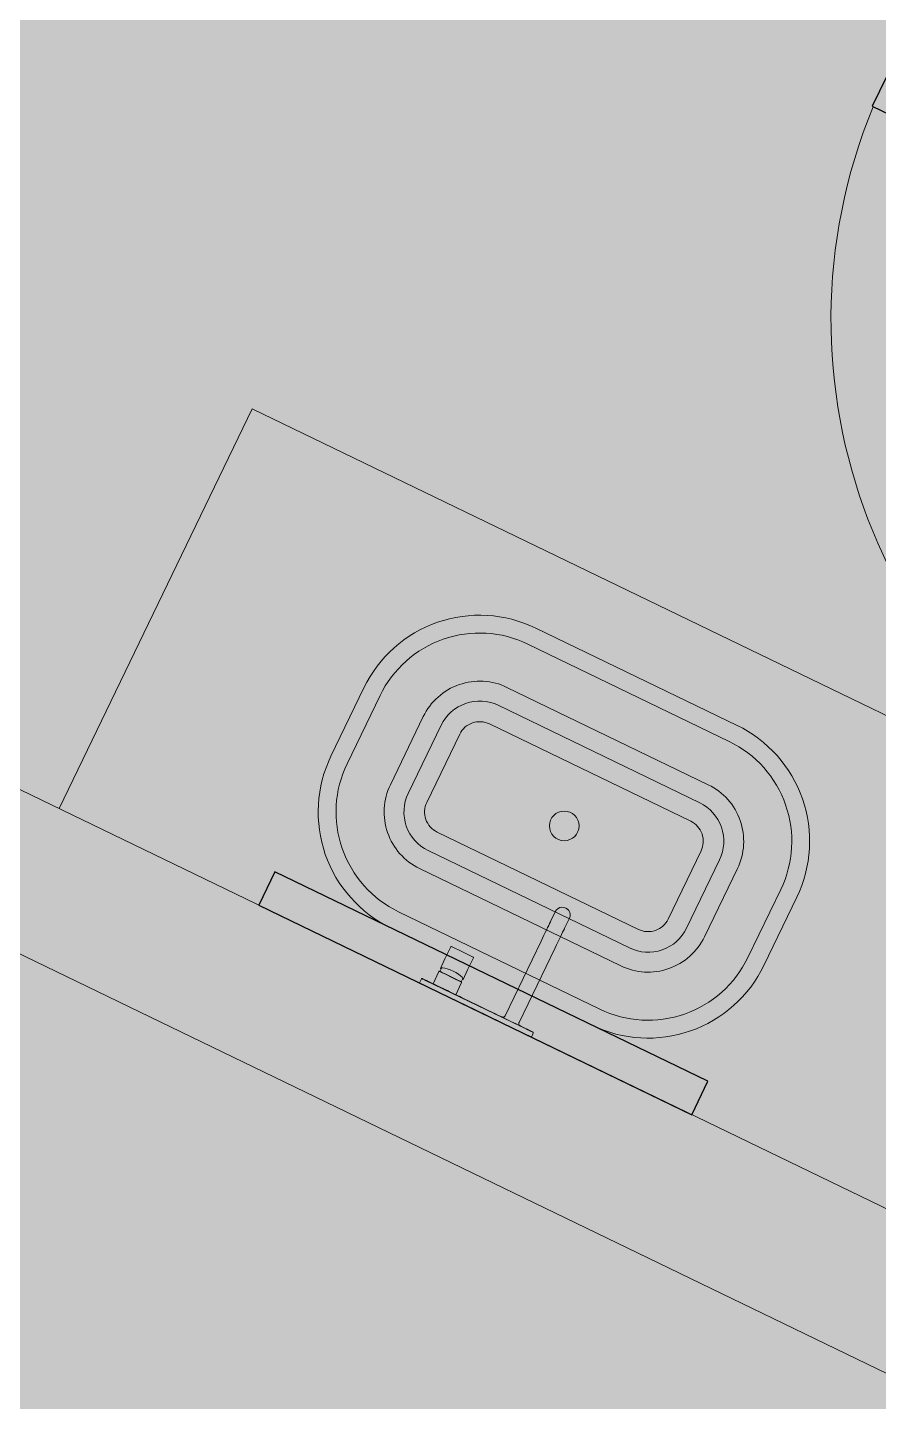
# Model space of a CAD drawing. Header units: metres. Extents: x -466 to 1322, y -1072 to 50.
# Drawn here: x 835.594 to 836.745, y -206.599 to -204.743 of the extents above; entities that cross this region are included whole.
import ezdxf

# ---------------------------------------------------------------- set-up
doc = ezdxf.new("R2010")
doc.units = ezdxf.units.M
doc.linetypes.add('B1 P BAJA$0$HIDDEN', pattern=[9.525, 6.35, -3.175])
for name, color, linetype, lineweight in [('A - Hatch muros', 4, 'Continuous', 0), ('A - MURO BAJO', 2, 'Continuous', 0), ('A - PROY', 250, 'B1 P BAJA$0$HIDDEN', 0), ('A-ACCESORIOS DE BAÑO', 6, 'Continuous', 0), ('A-DOOR', 2, 'Continuous', 9), ('A-Fixt', 122, 'Continuous', 5), ('A-MURO INT', 4, 'Continuous', 0)]:
    doc.layers.add(name, color=color, linetype=linetype, lineweight=lineweight)
doc.layers.add('A-MIRROR', color=8, linetype='Continuous')
doc.layers.add('A-PUERTA', color=2, linetype='Continuous')
doc.layers.add('Hatch Interior', color=7, linetype='Continuous', lineweight=0, true_color=0xaf6350)

# ---------------------------------------------------------------- blocks, each defined once
blk = doc.blocks.new('JVAS_Puerta - 0_90 X 2_10-V18-Planta Baja')
at = {"color": 0}
for p, q in [((-0.425, -0.0425), (-0.425, -0.9025)), ((-0.374, -0.0425), (-0.425, -0.0425)), ((-0.374, -0.9025), (-0.374, -0.0425)), ((-0.425, -0.9025), (-0.374, -0.9025))]:
    blk.add_line(p, q, dxfattribs=at)
at = {"layer": 'A - PROY', "color": 18, "linetype": 'Continuous', "ltscale": 100, "true_color": 0x000000}
blk.add_arc((-0.425, -0.0525), 0.85, 273.4398, 0, dxfattribs=at)
at = {"layer": 'A-DOOR', "color": 253, "linetype": 'Continuous', "ltscale": 100}
for p, q in [((-0.45, 0.0425), (0.45, 0.0425)), ((-0.374, -0.1075), (0.45, -0.1075))]:
    blk.add_line(p, q, dxfattribs=at)
at = {"layer": 'A-DOOR'}
for p, q in [((-0.425, 0.0425), (-0.45, 0.0425)), ((-0.45, 0.0425), (-0.45, -0.1075)), ((-0.425, -0.0225), (-0.425, 0.0425)), ((0.45, 0.0425), (0.425, 0.0425)), ((0.425, 0.0425), (0.425, -0.0225)), ((0.45, -0.1075), (0.45, 0.0425)), ((-0.4, -0.0225), (-0.425, -0.0225)), ((-0.4, -0.0425), (-0.4, -0.0225)), ((0.425, -0.0225), (0.4, -0.0225)), ((0.4, -0.0225), (0.4, -0.0425)), ((-0.425, -0.1075), (-0.425, -0.0425)), ((-0.425, -0.0425), (-0.4, -0.0425)), ((0.4, -0.0425), (0.425, -0.0425)), ((0.425, -0.0425), (0.425, -0.1075)), ((-0.45, -0.1075), (-0.425, -0.1075)), ((0.425, -0.1075), (0.45, -0.1075))]:
    blk.add_line(p, q, dxfattribs=at)
blk = doc.blocks.new('monomando powder room')
at = {"layer": 'A-ACCESORIOS DE BAÑO'}
for p, q in [((-98.7727, -159.2227), (-98.7727, -159.2225)), ((-98.7667, -159.2225), (-98.7727, -159.2225)), ((-98.7727, -159.2225), (-98.7667, -159.2225)), ((-98.7727, -159.2233), (-98.7727, -159.2227)), ((-98.7727, -159.2243), (-98.7727, -159.2233)), ((-98.7727, -159.2255), (-98.7727, -159.2243)), ((-98.7727, -159.227), (-98.7727, -159.2255)), ((-98.7727, -159.2285), (-98.7727, -159.227)), ((-98.7727, -159.3065), (-98.7727, -159.2285)), ((-98.766, -159.2228), (-98.7667, -159.2225)), ((-98.766, -159.223), (-98.766, -159.2228)), ((-98.7657, -159.2235), (-98.766, -159.2228)), ((-98.766, -159.2236), (-98.766, -159.223)), ((-98.766, -159.2245), (-98.766, -159.2236)), ((-98.766, -159.2257), (-98.766, -159.2245)), ((-98.766, -159.227), (-98.766, -159.2257)), ((-98.766, -159.2285), (-98.766, -159.227)), ((-98.766, -159.3065), (-98.766, -159.2285)), ((-98.7657, -159.2237), (-98.7657, -159.2235)), ((-98.7657, -159.2242), (-98.7657, -159.2237)), ((-98.7657, -159.225), (-98.7657, -159.2242)), ((-98.7657, -159.226), (-98.7657, -159.225)), ((-98.7657, -159.2272), (-98.7657, -159.226)), ((-98.7657, -159.2285), (-98.7657, -159.2272)), ((-98.7657, -159.2295), (-98.7657, -159.2285)), ((-98.7657, -159.2395), (-98.7657, -159.2285)), ((-98.7657, -159.2322), (-98.7657, -159.2295)), ((-98.7657, -159.2309), (-98.7657, -159.2299)), ((-98.7657, -159.2335), (-98.7657, -159.2309)), ((-98.7657, -159.2367), (-98.7657, -159.2322)), ((-98.7657, -159.2377), (-98.7657, -159.2335)), ((-98.7657, -159.2426), (-98.7657, -159.2367)), ((-98.7657, -159.2395), (-98.7657, -159.2377)), ((-98.7657, -159.2396), (-98.7657, -159.239)), ((-98.7657, -159.2395), (-98.7657, -159.239)), ((-98.7473, -159.2395), (-98.7657, -159.2395)), ((-98.7657, -159.2395), (-98.7473, -159.2395)), ((-98.7657, -159.2413), (-98.7657, -159.2396)), ((-98.7657, -159.2441), (-98.7657, -159.2413)), ((-98.7657, -159.2493), (-98.7657, -159.2426)), ((-98.7657, -159.2477), (-98.7657, -159.2441)), ((-98.7657, -159.2519), (-98.7657, -159.2477)), ((-98.7657, -159.2565), (-98.7657, -159.2493)), ((-98.7657, -159.2565), (-98.7657, -159.2519)), ((-98.7469, -159.2397), (-98.7473, -159.2395)), ((-98.7467, -159.2402), (-98.7469, -159.2397)), ((-98.7469, -159.2403), (-98.7469, -159.2397)), ((-98.7469, -159.242), (-98.7469, -159.2403)), ((-98.7469, -159.2446), (-98.7469, -159.242)), ((-98.7469, -159.2481), (-98.7469, -159.2446)), ((-98.7469, -159.2522), (-98.7469, -159.2481)), ((-98.7469, -159.2565), (-98.7469, -159.2522)), ((-98.7467, -159.2405), (-98.7467, -159.2402)), ((-98.7427, -159.2405), (-98.7467, -159.2405)), ((-98.7467, -159.2411), (-98.7467, -159.2405)), ((-98.7467, -159.2405), (-98.7427, -159.2405)), ((-98.7467, -159.2426), (-98.7467, -159.2411)), ((-98.7467, -159.2452), (-98.7467, -159.2426)), ((-98.7467, -159.2485), (-98.7467, -159.2452)), ((-98.7467, -159.2523), (-98.7467, -159.2485)), ((-98.7467, -159.2565), (-98.7467, -159.2523)), ((-98.7286, -159.2395), (-98.7427, -159.2395)), ((-98.7427, -159.2401), (-98.7427, -159.2395)), ((-98.7416, -159.2401), (-98.7427, -159.2395)), ((-98.7427, -159.2395), (-98.7286, -159.2395)), ((-98.7427, -159.2405), (-98.7427, -159.2401)), ((-98.7413, -159.2406), (-98.7427, -159.2405)), ((-98.7407, -159.2417), (-98.7416, -159.2401)), ((-98.7398, -159.2445), (-98.7407, -159.2417)), ((-98.7392, -159.248), (-98.7398, -159.2445)), ((-98.7388, -159.2521), (-98.7392, -159.248)), ((-98.7387, -159.2565), (-98.7388, -159.2521)), ((-98.7286, -159.2395), (-98.7122, -159.2395)), ((-98.7122, -159.2395), (-98.7286, -159.2395)), ((-98.7103, -159.2395), (-98.7122, -159.2395)), ((-98.7122, -159.2395), (-98.7103, -159.2395)), ((-98.7099, -159.2398), (-98.7103, -159.2395)), ((-98.7097, -159.2403), (-98.7099, -159.2398)), ((-98.7097, -159.2565), (-98.7097, -159.2403)), ((-98.7657, -159.261), (-98.7657, -159.2565)), ((-98.7657, -159.2637), (-98.7657, -159.2565)), ((-98.7657, -159.2652), (-98.7657, -159.261)), ((-98.7657, -159.2704), (-98.7657, -159.2637)), ((-98.7657, -159.2689), (-98.7657, -159.2652)), ((-98.7657, -159.2717), (-98.7657, -159.2689)), ((-98.7657, -159.2763), (-98.7657, -159.2704)), ((-98.7657, -159.2734), (-98.7657, -159.2717)), ((-98.7469, -159.2608), (-98.7469, -159.2565)), ((-98.7469, -159.2648), (-98.7469, -159.2608)), ((-98.7469, -159.2683), (-98.7469, -159.2648)), ((-98.7469, -159.271), (-98.7469, -159.2683)), ((-98.7469, -159.2726), (-98.7469, -159.271)), ((-98.7467, -159.2606), (-98.7467, -159.2565)), ((-98.7467, -159.2644), (-98.7467, -159.2606)), ((-98.7467, -159.2677), (-98.7467, -159.2644)), ((-98.7467, -159.2703), (-98.7467, -159.2677)), ((-98.7467, -159.2719), (-98.7467, -159.2703)), ((-98.7467, -159.2725), (-98.7467, -159.2719)), ((-98.7416, -159.2728), (-98.7407, -159.2712)), ((-98.7407, -159.2712), (-98.7398, -159.2684)), ((-98.7398, -159.2684), (-98.7392, -159.2649)), ((-98.7392, -159.2649), (-98.7388, -159.2608)), ((-98.7388, -159.2608), (-98.7387, -159.2565)), ((-98.7097, -159.2727), (-98.7097, -159.2565)), ((-98.7657, -159.274), (-98.7657, -159.2734)), ((-98.7473, -159.2735), (-98.7657, -159.2735)), ((-98.7657, -159.3065), (-98.7657, -159.2735)), ((-98.7657, -159.2753), (-98.7657, -159.2735)), ((-98.7657, -159.2735), (-98.7473, -159.2735)), ((-98.7657, -159.274), (-98.7657, -159.2735)), ((-98.7657, -159.2795), (-98.7657, -159.2753)), ((-98.7657, -159.2808), (-98.7657, -159.2763)), ((-98.7657, -159.2821), (-98.7657, -159.2795)), ((-98.7657, -159.2835), (-98.7657, -159.2808)), ((-98.7657, -159.2831), (-98.7657, -159.2821)), ((-98.7657, -159.2845), (-98.7657, -159.2835)), ((-98.7473, -159.2735), (-98.7469, -159.2732)), ((-98.7469, -159.2732), (-98.7469, -159.2726)), ((-98.7469, -159.2732), (-98.7467, -159.2727)), ((-98.7467, -159.2727), (-98.7467, -159.2725)), ((-98.7467, -159.2725), (-98.7427, -159.2725)), ((-98.7427, -159.2725), (-98.7467, -159.2725)), ((-98.7427, -159.2725), (-98.7413, -159.2723)), ((-98.7427, -159.2728), (-98.7427, -159.2725)), ((-98.7427, -159.2735), (-98.7416, -159.2728)), ((-98.7427, -159.2735), (-98.7427, -159.2728)), ((-98.7427, -159.2735), (-98.7286, -159.2735)), ((-98.7286, -159.2735), (-98.7427, -159.2735)), ((-98.7256, -159.2735), (-98.7286, -159.2735)), ((-98.7286, -159.2735), (-98.7256, -159.2735)), ((-98.7256, -159.2735), (-98.7122, -159.2735)), ((-98.7122, -159.2735), (-98.7256, -159.2735)), ((-98.7122, -159.2735), (-98.7103, -159.2735)), ((-98.7103, -159.2735), (-98.7122, -159.2735)), ((-98.7103, -159.2735), (-98.7099, -159.2731)), ((-98.7099, -159.2731), (-98.7097, -159.2727)), ((-98.7727, -159.3845), (-98.7727, -159.3065)), ((-98.7727, -159.3845), (-98.7727, -159.3065)), ((-98.766, -159.3845), (-98.766, -159.3065)), ((-98.766, -159.3845), (-98.766, -159.3065)), ((-98.7657, -159.343), (-98.7657, -159.3065)), ((-98.7657, -159.3295), (-98.7657, -159.3285)), ((-98.7657, -159.3322), (-98.7657, -159.3295)), ((-98.7657, -159.3309), (-98.7657, -159.3299)), ((-98.7657, -159.3335), (-98.7657, -159.3309)), ((-98.7657, -159.3367), (-98.7657, -159.3322)), ((-98.7657, -159.3377), (-98.7657, -159.3335)), ((-98.7657, -159.3426), (-98.7657, -159.3367)), ((-98.7657, -159.343), (-98.7657, -159.3377)), ((-98.7657, -159.3411), (-98.7657, -159.3405)), ((-98.7657, -159.3426), (-98.7657, -159.3411)), ((-98.7657, -159.3424), (-98.7657, -159.3419)), ((-98.7657, -159.343), (-98.7657, -159.3424)), ((-98.7657, -159.3493), (-98.7657, -159.3426)), ((-98.7657, -159.3452), (-98.7657, -159.3426)), ((-98.7653, -159.3443), (-98.7657, -159.343)), ((-98.7657, -159.3485), (-98.7657, -159.3452)), ((-98.7645, -159.3453), (-98.7653, -159.3443)), ((-98.7635, -159.3458), (-98.7645, -159.3453)), ((-98.7627, -159.346), (-98.7635, -159.3458)), ((-98.7622, -159.346), (-98.7627, -159.346)), ((-98.7627, -159.346), (-98.7622, -159.346)), ((-98.6502, -159.346), (-98.7622, -159.346)), ((-98.7622, -159.346), (-98.6502, -159.346)), ((-98.6459, -159.346), (-98.6502, -159.346)), ((-98.6502, -159.346), (-98.6459, -159.346)), ((-98.6459, -159.346), (-98.6416, -159.346)), ((-98.6416, -159.346), (-98.6459, -159.346)), ((-98.6416, -159.346), (-98.6375, -159.346)), ((-98.6375, -159.346), (-98.6416, -159.346)), ((-98.6337, -159.346), (-98.6375, -159.346)), ((-98.6375, -159.346), (-98.6337, -159.346)), ((-98.6301, -159.346), (-98.6337, -159.346)), ((-98.6337, -159.346), (-98.6301, -159.346)), ((-98.6268, -159.346), (-98.6301, -159.346)), ((-98.6301, -159.346), (-98.6268, -159.346)), ((-98.624, -159.346), (-98.6268, -159.346)), ((-98.6268, -159.346), (-98.624, -159.346)), ((-98.624, -159.346), (-98.6216, -159.346)), ((-98.6216, -159.346), (-98.624, -159.346)), ((-98.6216, -159.346), (-98.6197, -159.346)), ((-98.6197, -159.346), (-98.6216, -159.346)), ((-98.6055, -159.346), (-98.6197, -159.346)), ((-98.6197, -159.346), (-98.6055, -159.346)), ((-98.603, -159.3464), (-98.6055, -159.346)), ((-98.7657, -159.3524), (-98.7657, -159.3485)), ((-98.7657, -159.3565), (-98.7657, -159.3493)), ((-98.7657, -159.3565), (-98.7657, -159.3524)), ((-98.7657, -159.3606), (-98.7657, -159.3565)), ((-98.7657, -159.3637), (-98.7657, -159.3565)), ((-98.7657, -159.3645), (-98.7657, -159.3606)), ((-98.7657, -159.3704), (-98.7657, -159.3637)), ((-98.7657, -159.3678), (-98.7657, -159.3645)), ((-98.6006, -159.3474), (-98.603, -159.3464)), ((-98.5986, -159.3491), (-98.6006, -159.3474)), ((-98.6006, -159.3656), (-98.5986, -159.3639)), ((-98.597, -159.3513), (-98.5986, -159.3491)), ((-98.5986, -159.3639), (-98.597, -159.3617)), ((-98.596, -159.3538), (-98.597, -159.3513)), ((-98.597, -159.3617), (-98.596, -159.3592)), ((-98.5957, -159.3565), (-98.596, -159.3538)), ((-98.5957, -159.3565), (-98.596, -159.3538)), ((-98.596, -159.3592), (-98.5957, -159.3565)), ((-98.596, -159.3592), (-98.5957, -159.3565)), ((-98.7657, -159.3704), (-98.7657, -159.3678)), ((-98.7657, -159.37), (-98.7653, -159.3687)), ((-98.7657, -159.3845), (-98.7657, -159.37)), ((-98.7657, -159.3845), (-98.7657, -159.37)), ((-98.7657, -159.3753), (-98.7657, -159.37)), ((-98.7657, -159.3706), (-98.7657, -159.37)), ((-98.7657, -159.3763), (-98.7657, -159.3704)), ((-98.7657, -159.3719), (-98.7657, -159.3704)), ((-98.7657, -159.3711), (-98.7657, -159.3706)), ((-98.7657, -159.3725), (-98.7657, -159.3719)), ((-98.7657, -159.3795), (-98.7657, -159.3753)), ((-98.7657, -159.3808), (-98.7657, -159.3763)), ((-98.7657, -159.3821), (-98.7657, -159.3795)), ((-98.7657, -159.3835), (-98.7657, -159.3808)), ((-98.7657, -159.3831), (-98.7657, -159.3821)), ((-98.7653, -159.3687), (-98.7645, -159.3677)), ((-98.7645, -159.3677), (-98.7635, -159.3672)), ((-98.7635, -159.3672), (-98.7627, -159.367)), ((-98.7627, -159.367), (-98.7622, -159.367)), ((-98.7622, -159.367), (-98.7627, -159.367)), ((-98.6502, -159.367), (-98.7622, -159.367)), ((-98.7622, -159.367), (-98.6502, -159.367)), ((-98.6459, -159.367), (-98.6502, -159.367)), ((-98.6502, -159.367), (-98.6459, -159.367)), ((-98.6416, -159.367), (-98.6459, -159.367)), ((-98.6459, -159.367), (-98.6416, -159.367)), ((-98.6375, -159.367), (-98.6416, -159.367)), ((-98.6416, -159.367), (-98.6375, -159.367)), ((-98.6375, -159.367), (-98.6337, -159.367)), ((-98.6337, -159.367), (-98.6375, -159.367)), ((-98.6337, -159.367), (-98.6301, -159.367)), ((-98.6301, -159.367), (-98.6337, -159.367)), ((-98.6268, -159.367), (-98.6301, -159.367)), ((-98.6301, -159.367), (-98.6268, -159.367)), ((-98.624, -159.367), (-98.6268, -159.367)), ((-98.6268, -159.367), (-98.624, -159.367)), ((-98.624, -159.367), (-98.6216, -159.367)), ((-98.6216, -159.367), (-98.624, -159.367)), ((-98.6216, -159.367), (-98.6197, -159.367)), ((-98.6197, -159.367), (-98.6216, -159.367)), ((-98.6197, -159.367), (-98.6055, -159.367)), ((-98.6055, -159.367), (-98.6197, -159.367)), ((-98.6055, -159.367), (-98.603, -159.3666)), ((-98.603, -159.3666), (-98.6006, -159.3656)), ((-98.7727, -159.386), (-98.7727, -159.3845)), ((-98.7727, -159.3875), (-98.7727, -159.386)), ((-98.7727, -159.3887), (-98.7727, -159.3875)), ((-98.7727, -159.3897), (-98.7727, -159.3887)), ((-98.7727, -159.3903), (-98.7727, -159.3897)), ((-98.7727, -159.3905), (-98.7727, -159.3903)), ((-98.7727, -159.3905), (-98.7667, -159.3905)), ((-98.7667, -159.3905), (-98.7727, -159.3905)), ((-98.7667, -159.3905), (-98.766, -159.3902)), ((-98.766, -159.386), (-98.766, -159.3845)), ((-98.766, -159.3873), (-98.766, -159.386)), ((-98.766, -159.3885), (-98.766, -159.3873)), ((-98.766, -159.3894), (-98.766, -159.3885)), ((-98.766, -159.39), (-98.766, -159.3894)), ((-98.766, -159.3902), (-98.7657, -159.3895)), ((-98.766, -159.3902), (-98.766, -159.39)), ((-98.7657, -159.3845), (-98.7657, -159.3835)), ((-98.7657, -159.3858), (-98.7657, -159.3845)), ((-98.7657, -159.387), (-98.7657, -159.3858)), ((-98.7657, -159.388), (-98.7657, -159.387)), ((-98.7657, -159.3888), (-98.7657, -159.388)), ((-98.7657, -159.3893), (-98.7657, -159.3888)), ((-98.7657, -159.3895), (-98.7657, -159.3893))]:
    blk.add_line(p, q, dxfattribs=at)

msp = doc.modelspace()

# ---------------------------------------------------------------- hatches: boundary and pattern name
at = {"layer": 'A - Hatch muros'}
h = msp.add_hatch(color=256, dxfattribs=at)
h.dxf.hatch_style = 1
h.paths.add_polyline_path([(840.7909, -209.9563), (841.0085, -209.5062), (839.5682, -208.8094), (839.6552, -208.6293), (842.1759, -209.8484), (843.3076, -207.5076), (840.7867, -206.2889), (840.8738, -206.1088), (843.5747, -207.4146), (841.1808, -212.3663), (841.6309, -212.5839), (841.5439, -212.764), (841.0962, -212.5413), (840.7915, -213.1715), (839.3486, -212.4802), (839.4356, -212.3001), (840.696, -212.9095), (841.3489, -211.559), (840.2686, -211.0367), (840.3991, -210.7666), (840.5792, -210.8537), (840.5357, -210.9437), (841.436, -211.3789), (842.0889, -210.0285), (841.1886, -209.5932), (840.9709, -210.0434)])
h.paths.add_polyline_path([(844.872, -214.1509), (845.3222, -214.3685), (847.1938, -210.4972), (847.3739, -210.5842), (845.4152, -214.6356), (844.785, -214.3309)])
h.paths.add_polyline_path([(852.6454, -210.1338), (852.9155, -210.2644), (852.8285, -210.4444), (852.5584, -210.3139)])
h.paths.add_polyline_path([(828.0363, -206.0115), (827.5862, -205.7939), (827.4991, -205.974), (827.9493, -206.1916), (826.9917, -208.1723), (827.1718, -208.2593), (828.1293, -206.2787), (828.5795, -206.4963), (828.6665, -206.3162), (828.2164, -206.0986), (830.5232, -201.327), (830.8834, -201.5011), (830.9704, -201.321), (830.4302, -201.0599)], flags=17)
h.paths.add_polyline_path([(832.4508, -208.3679), (831.4932, -210.3486), (831.3132, -210.2615), (832.2707, -208.2808), (831.8206, -208.0632), (831.9076, -207.8831), (832.3578, -208.1008), (833.7941, -205.1298), (830.9131, -203.7369), (831.2614, -203.0167), (831.4414, -203.1038), (831.1803, -203.6439), (833.8812, -204.9497), (834.6646, -203.3292), (831.9637, -202.0234), (831.7896, -202.3835), (831.6096, -202.2965), (831.8707, -201.7563), (837.8127, -204.629), (837.5516, -205.1692), (837.3715, -205.0821), (837.5456, -204.722), (834.8447, -203.4162), (834.0612, -205.0368), (836.7622, -206.3425), (837.0233, -205.8023), (837.2034, -205.8894), (836.8552, -206.6096), (833.9738, -205.2177), (832.5378, -208.1878), (832.988, -208.4055), (832.9009, -208.5855)])
h.paths.add_polyline_path([(836.2291, -209.9724), (836.142, -210.1524), (836.5922, -210.3701), (835.6346, -212.3507), (835.8147, -212.4378), (836.4676, -211.0873), (837.1878, -211.4355), (837.2749, -211.2555), (836.5546, -210.9073), (837.9475, -208.0263), (838.6677, -208.3745), (838.7547, -208.1944), (838.0345, -207.8462), (839.1662, -205.5054), (839.8864, -205.8536), (839.9735, -205.6736), (839.2532, -205.3254), (839.3403, -205.1453), (839.1602, -205.0583), (839.0732, -205.2383), (838.713, -205.0642), (838.626, -205.2443), (838.9861, -205.4184), (836.6792, -210.19)])
h.paths.add_polyline_path([(824.7969, -196.6703), (824.5939, -196.5721), (824.5734, -196.5874), (824.4131, -196.7069), (839.639, -204.0679), (839.5955, -204.158), (839.7755, -204.245), (839.8191, -204.155), (848.2819, -208.2464), (848.0643, -208.6966), (848.2444, -208.7836), (848.549, -208.1534)])
h.paths.add_polyline_path([(821.165, -199.3754), (820.9989, -199.4982), (821.3888, -200.0207), (821.5559, -199.8979)])
at = {"layer": 'Hatch Interior', "transparency": 33554687}
h = msp.add_hatch(color=256, dxfattribs=at)
h.dxf.hatch_style = 1
h.paths.add_polyline_path([(812.5967, -195.9108), (820.8172, -189.7835), (825.5384, -196.1176), (824.7969, -196.6703), (848.369, -208.0663), (845.3112, -214.389), (840.9909, -212.2996), (840.6862, -212.9298), (836.4548, -210.8841), (836.7594, -210.2539), (820.7387, -202.4835), (819.7911, -201.2126), (821.3946, -200.0169), (819.3328, -197.2508), (815.6446, -199.9998)])

# ---------------------------------------------------------------- linework, layer by layer
at = {"layer": 'A - MURO BAJO', "ltscale": 0.05}
msp.add_lwpolyline([(837.0233, -205.8023), (835.8979, -205.2583), (835.6368, -205.7985)], dxfattribs=at)
at = {"layer": 'A-Fixt'}
for points in [[(836.281, -205.5546), (836.5532, -205.6861, -0.414214), (836.634, -205.9183), (836.5895, -206.0104, -0.414214), (836.3573, -206.0913), (836.0851, -205.9597, -0.414214), (836.0043, -205.7275), (836.0488, -205.6354, -0.414214)], [(836.2705, -205.5763), (836.5427, -205.7079, -0.414214), (836.6123, -205.9078), (836.5678, -205.9999, -0.414214), (836.3678, -206.0695), (836.0957, -205.9379, -0.414214), (836.026, -205.738), (836.0706, -205.6459, -0.414214)], [(836.2422, -205.6348), (836.5144, -205.7664, -0.414214), (836.5538, -205.8795), (836.5092, -205.9716, -0.414214), (836.3961, -206.011), (836.1239, -205.8794, -0.414214), (836.0846, -205.7663), (836.1291, -205.6742, -0.414214)], [(836.2305, -205.659), (836.5027, -205.7906, -0.414214), (836.5296, -205.8678), (836.4851, -205.9599, -0.414214), (836.4078, -205.9868), (836.1356, -205.8553, -0.414214), (836.1087, -205.778), (836.1533, -205.6859, -0.414214)], [(836.2184, -205.6841), (836.4906, -205.8156, -0.414214), (836.5045, -205.8557), (836.46, -205.9478, -0.414214), (836.4199, -205.9618), (836.1478, -205.8302, -0.414214), (836.1338, -205.7901), (836.1783, -205.698, -0.414214)]]:
    msp.add_lwpolyline(points, format="xyb", close=True, dxfattribs=at)
msp.add_circle((836.3196, -205.8219), 0.02, dxfattribs=at)
at = {"layer": 'A-MIRROR'}
msp.add_lwpolyline([(836.4921, -206.212), (836.5138, -206.1669), (835.9286, -205.884), (835.9069, -205.929)], close=True, dxfattribs=at)
at = {"layer": 'A-MURO INT'}
for points in [[(836.8552, -206.6096), (833.9742, -205.2168), (832.5378, -208.1878), (832.988, -208.4055), (832.9009, -208.5855), (832.4508, -208.3679), (831.4932, -210.3486), (831.3132, -210.2615), (832.2707, -208.2808), (831.8206, -208.0632), (831.9076, -207.8831), (832.3578, -208.1008), (833.7941, -205.1298), (830.9131, -203.7369), (831.2614, -203.0167), (831.4414, -203.1038), (831.1803, -203.6439), (833.8812, -204.9497), (834.6646, -203.3292), (831.9637, -202.0234), (831.7896, -202.3835), (831.6096, -202.2965), (831.8707, -201.7563), (837.8127, -204.629)], [(837.5456, -204.722), (834.8447, -203.4162), (834.0612, -205.0368), (836.7622, -206.3425)]]:
    msp.add_lwpolyline(points, dxfattribs=at)

# ---------------------------------------------------------------- block references
at = {"layer": 'A-Fixt', "rotation": 64.1983439775104}
msp.add_blockref('monomando powder room', (735.7664, -47.8056), dxfattribs=at)
at = {"layer": 'A-PUERTA', "xscale": 0.8888888888888828, "yscale": 0.8888888888888828, "zscale": 0.8888888888888828, "rotation": 244.1983439835355}
msp.add_blockref('JVAS_Puerta - 0_90 X 2_10-V18-Planta Baja', (837.3135, -205.4983), dxfattribs=at)

doc.saveas('drawing.dxf')
